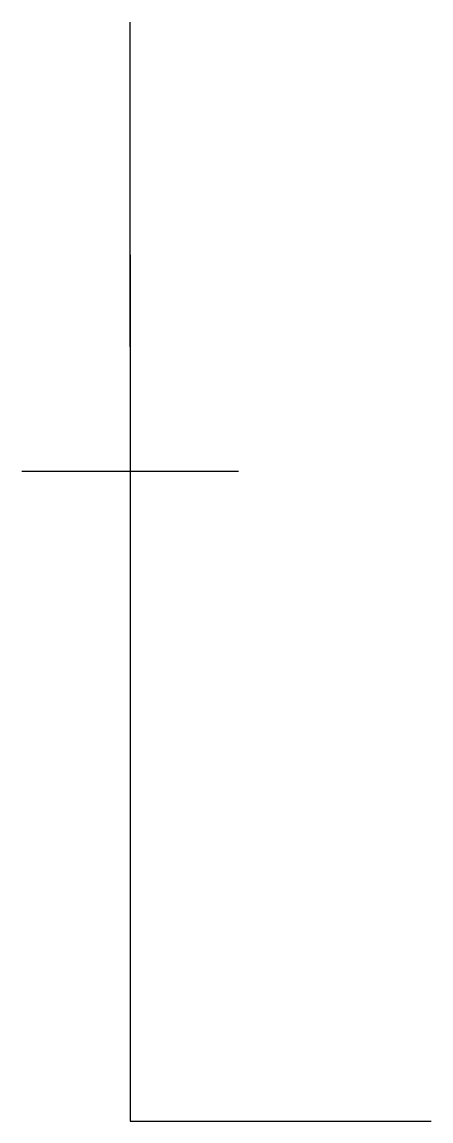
# Model space of a CAD drawing. Header units: millimetres. Extents: x -10 to -2.4, y -8 to 12.3.
import ezdxf

# ---------------------------------------------------------------- set-up
doc = ezdxf.new("R2010")
doc.units = ezdxf.units.MM

msp = doc.modelspace()

# ---------------------------------------------------------------- linework, layer by layer
for p, q in [((-8, 6.299), (-8, 12.299)), ((-8, 8), (-8, -8)), ((-10, 4), (-6, 4)), ((-8, -8), (-2.446, -8))]:
    msp.add_line(p, q)

doc.saveas('drawing.dxf')
